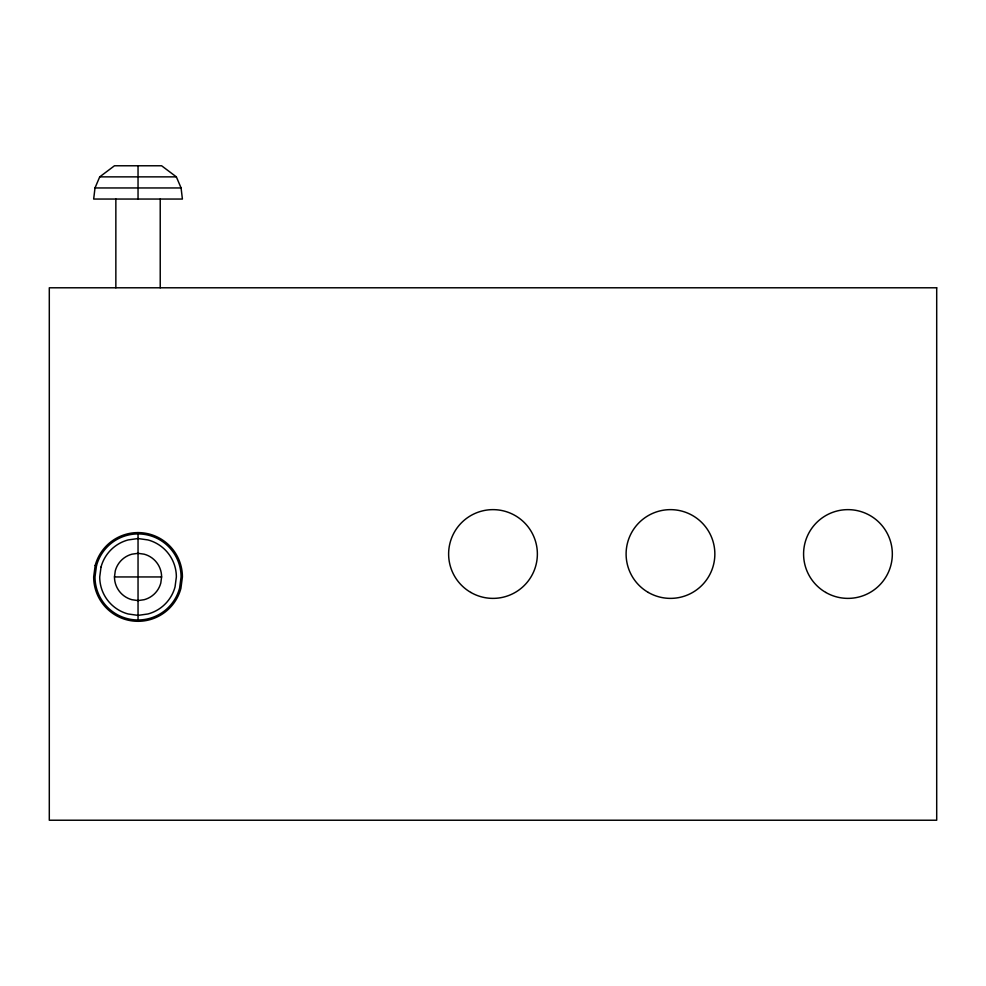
<?xml version="1.0" encoding="UTF-8"?>
<svg xmlns="http://www.w3.org/2000/svg" width="986" height="986" viewBox="0 0 986 986"><rect width="100%" height="100%" fill="white"/><g stroke="black" fill="none" stroke-linecap="round" stroke-linejoin="round"><path stroke-width="1.48" d="M95.001 187.956L93.67 199.049L182.41 199.049L181.079 187.956L176.358 176.864L161.605 165.771L114.475 165.771L99.722 176.864L95.001 187.956L181.079 187.956M114.475 576.946L115.276 570.845A23.565 23.565 0 0 1 131.939 554.181L138.04 553.319L144.141 554.181A23.565 23.565 0 0 1 161.605 576.946L160.804 583.046A23.565 23.565 0 0 1 144.141 599.71L138.04 600.585L131.939 599.71A23.565 23.565 0 0 1 114.475 576.946L161.605 576.946M99.722 176.864L176.358 176.864M160.225 199.049L160.225 287.789M138.04 165.771L138.04 199.049M138.04 532.576L138.04 621.316M115.855 199.049L115.855 287.789M95.186 565.471L93.67 576.946A44.37 44.37 0 0 0 180.894 588.432L182.41 576.946A44.37 44.37 0 0 0 95.186 565.471M96.468 565.816L95.001 576.946A43.039 43.039 0 0 0 179.612 588.087L181.079 576.946A43.039 43.039 0 0 0 96.468 565.816M101.028 567.036L99.722 576.946A38.318 38.318 0 0 0 128.118 613.97L138.04 615.375L147.962 613.97A38.318 38.318 0 0 0 175.052 586.867L176.358 576.946A38.318 38.318 0 0 0 147.962 539.934L138.04 538.529L128.118 539.934A38.318 38.318 0 0 0 101.028 567.036M936.7 287.789L49.3 287.789L49.3 820.229L936.7 820.229L936.7 287.789M470.815 592.438A44.37 44.37 0 0 0 537.37 554.009A44.37 44.37 0 0 0 470.815 515.579A44.37 44.37 0 0 0 470.815 592.438M648.295 592.438A44.37 44.37 0 0 0 714.85 554.009A44.37 44.37 0 0 0 648.295 515.579A44.37 44.37 0 0 0 648.295 592.438M825.775 592.438A44.37 44.37 0 0 0 892.33 554.009A44.37 44.37 0 0 0 825.775 515.579A44.37 44.37 0 0 0 825.775 592.438"/></g></svg>
